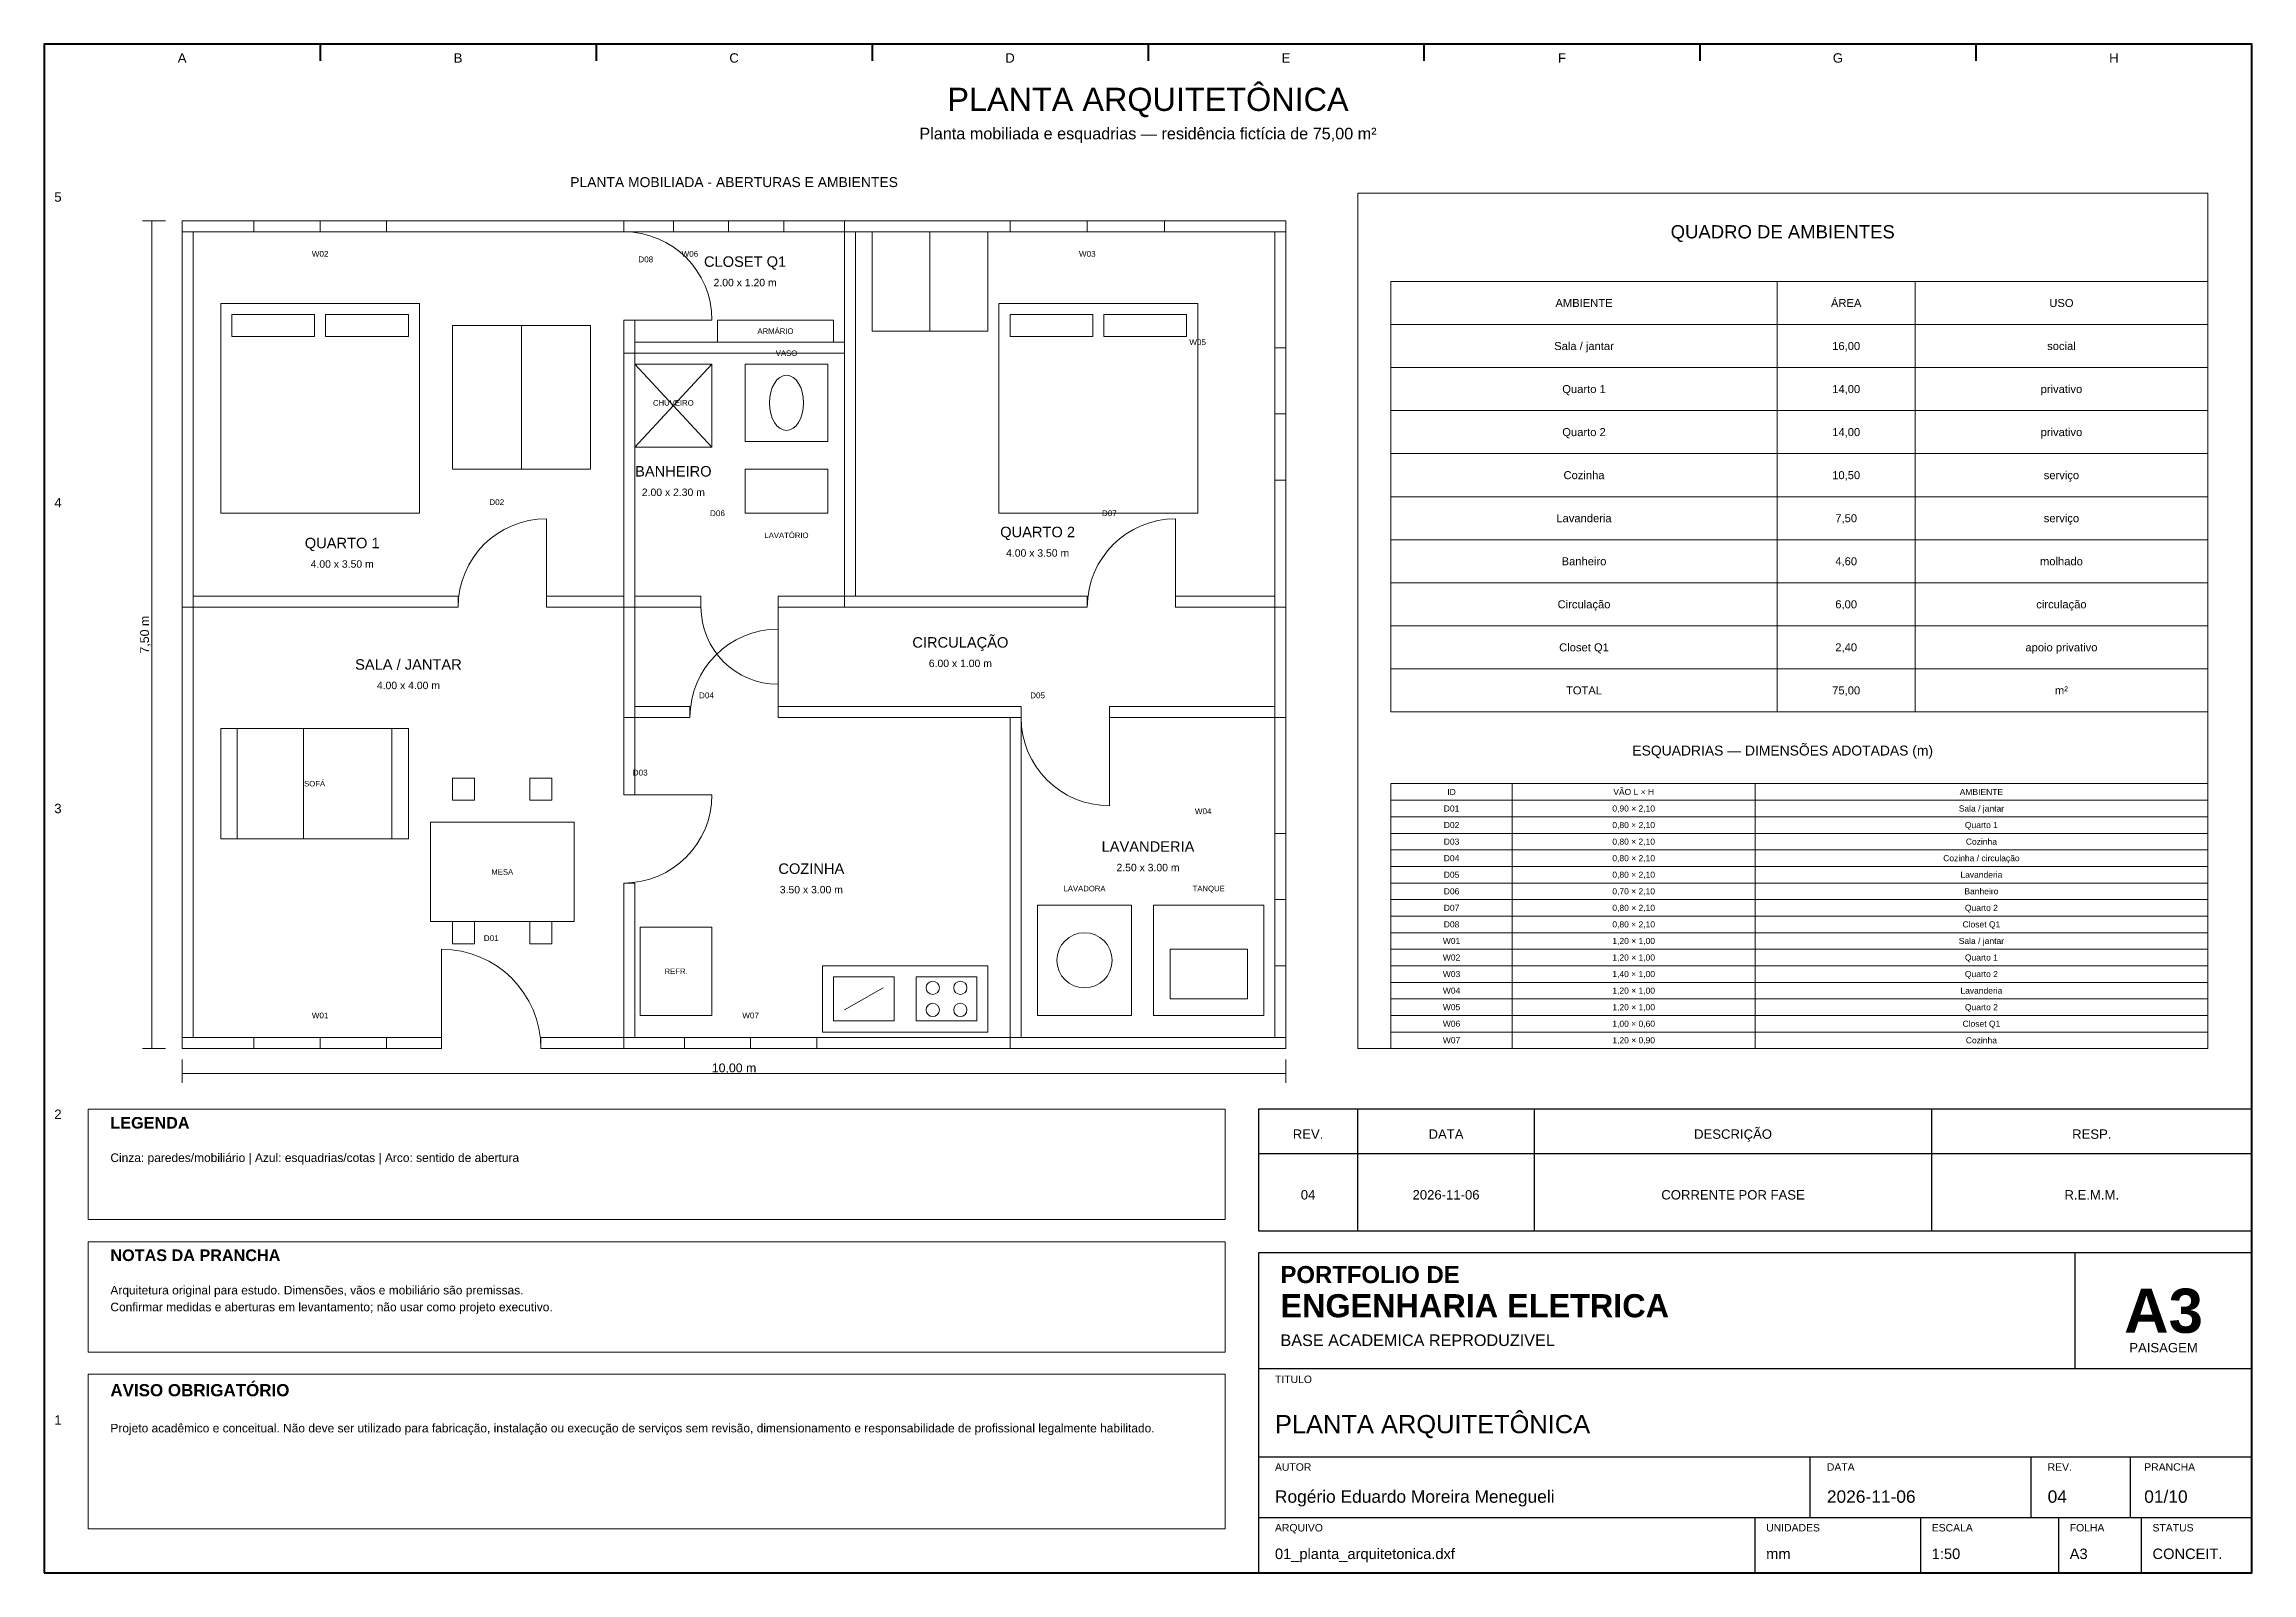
# Model space of a CAD drawing. Header units: millimetres. Extents: x 10 to 410, y 10 to 287.
import ezdxf
from ezdxf.enums import TextEntityAlignment as Align

# ---------------------------------------------------------------- set-up
doc = ezdxf.new("R2010")
doc.units = ezdxf.units.MM
for name, color, linetype, lineweight in [('00_MOLDURA', 7, 'CONTINUOUS', 50), ('01_CARIMBO', 7, 'CONTINUOUS', 25), ('02_TEXTO', 7, 'CONTINUOUS', 18), ('03_COTAS', 152, 'CONTINUOUS', 18), ('11_ARQUITETURA', 253, 'CONTINUOUS', 18), ('12_LEGENDA', 7, 'CONTINUOUS', 18), ('13_NOTAS', 7, 'CONTINUOUS', 18)]:
    doc.layers.add(name, color=color, linetype=linetype, lineweight=lineweight)
doc.styles.add('PORTFOLIO_TEXTO', font='arial.ttf')
doc.styles.add('PORTFOLIO_TITULO', font='arialbd.ttf', dxfattribs={"width": 0.92})

# ---------------------------------------------------------------- blocks, each defined once
blk = doc.blocks.new('CARIMBO_A3')
at = {"layer": '01_CARIMBO'}
for p, q in [((148, 37), (148, 58)), ((0, 37), (180, 37)), ((0, 21), (180, 21)), ((100, 10), (100, 21)), ((140, 10), (140, 21)), ((158, 10), (158, 21)), ((0, 10), (180, 10)), ((90, 0), (90, 10)), ((120, 0), (120, 10)), ((145, 0), (145, 10)), ((160, 0), (160, 10))]:
    blk.add_line(p, q, dxfattribs=at)
blk.add_lwpolyline([(0, 0), (180, 0), (180, 58), (0, 58)], close=True, dxfattribs=at)
at = {"layer": '01_CARIMBO', "style": 'PORTFOLIO_TEXTO'}
for s, p in [('TITULO', (3, 34.4)), ('AUTOR', (3, 18.5)), ('DATA', (103, 18.5)), ('REV.', (143, 18.5)), ('PRANCHA', (160.5, 18.5)), ('ARQUIVO', (3, 7.5)), ('UNIDADES', (92, 7.5)), ('ESCALA', (122, 7.5)), ('FOLHA', (147, 7.5)), ('STATUS', (162, 7.5))]:
    blk.add_text(s, height=1.35, dxfattribs=at).set_placement(p)
at = {"layer": '02_TEXTO'}
for s, height, style, p in [('PORTFOLIO DE', 3.1, 'PORTFOLIO_TITULO', (4, 52.5)), ('ENGENHARIA ELETRICA', 4.2, 'PORTFOLIO_TITULO', (4, 46.3)), ('BASE ACADEMICA REPRODUZIVEL', 2.1, 'PORTFOLIO_TEXTO', (4, 41.1))]:
    blk.add_text(s, height=height, dxfattribs=dict(at, style=style)).set_placement(p)
for s, height, style, p in [('A3', 8, 'PORTFOLIO_TITULO', (164, 47.5)), ('PAISAGEM', 1.7, 'PORTFOLIO_TEXTO', (164, 40.8))]:
    blk.add_text(s, height=height, dxfattribs=dict(at, style=style)).set_placement(p, align=Align.MIDDLE_CENTER)
at = {"layer": '02_TEXTO', "style": 'PORTFOLIO_TEXTO'}
for tag, p, height in [('TITULO', (3, 25.3), 3.3), ('AUTOR', (3, 12.7), 2.25), ('DATA', (103, 12.7), 2.25), ('REVISAO', (143, 12.7), 2.25), ('PRANCHA', (160.5, 12.7), 2.25), ('ARQUIVO', (3, 2.5), 1.9), ('UNIDADES', (92, 2.5), 1.9), ('ESCALA', (122, 2.5), 1.9), ('FOLHA', (147, 2.5), 1.9), ('STATUS', (162, 2.5), 1.9)]:
    blk.add_attdef(tag, p, '', height=height, dxfattribs=at)

msp = doc.modelspace()

# ---------------------------------------------------------------- linework, layer by layer
at = {"layer": '00_MOLDURA'}
for p, q in [((60, 287), (60, 284)), ((110, 287), (110, 284)), ((160, 287), (160, 284)), ((210, 287), (210, 284)), ((260, 287), (260, 284)), ((310, 287), (310, 284)), ((360, 287), (360, 284))]:
    msp.add_line(p, q, dxfattribs=at)
msp.add_lwpolyline([(10, 10), (410, 10), (410, 287), (10, 287)], close=True, dxfattribs=at)
at = {"layer": '01_CARIMBO'}
for p, q in [((248, 72), (248, 94)), ((280, 72), (280, 94)), ((352, 72), (352, 94)), ((230, 86), (410, 86))]:
    msp.add_line(p, q, dxfattribs=at)
msp.add_lwpolyline([(230, 72), (410, 72), (410, 94), (230, 94)], close=True, dxfattribs=at)
at = {"layer": '03_COTAS'}
for p, q in [((27.8, 255), (32, 255)), ((29.5, 105), (29.5, 255)), ((48, 255), (72, 255)), ((48, 253), (72, 253)), ((60, 255), (60, 253)), ((124, 255), (144, 255)), ((124, 253), (144, 253)), ((134, 255), (134, 253)), ((185, 255), (213, 255)), ((185, 253), (213, 253)), ((199, 255), (199, 253)), ((233, 208), (233, 232)), ((235, 208), (235, 232)), ((235, 220), (233, 220)), ((233, 120), (233, 144)), ((235, 120), (235, 144)), ((235, 132), (233, 132)), ((27.8, 105), (32, 105)), ((48, 107), (72, 107)), ((48, 105), (72, 105)), ((60, 105), (60, 107)), ((126, 107), (150, 107)), ((126, 105), (150, 105)), ((138, 105), (138, 107)), ((35, 98.8), (35, 103)), ((35, 100.5), (235, 100.5)), ((235, 98.8), (235, 103))]:
    msp.add_line(p, q, dxfattribs=at)
at = {"layer": '11_ARQUITETURA'}
for p, q in [((35, 255), (48, 255)), ((35, 105), (35, 255)), ((35, 253), (48, 253)), ((37, 107), (37, 253)), ((48, 255), (48, 253)), ((72, 255), (124, 255)), ((72, 255), (72, 253)), ((72, 253), (124, 253)), ((115, 253), (115, 255)), ((115, 253), (117, 253)), ((124, 255), (124, 253)), ((144, 255), (185, 255)), ((144, 255), (144, 253)), ((144, 253), (185, 253)), ((155, 185), (155, 255)), ((157, 187), (157, 253)), ((170.5, 235), (170.5, 253)), ((185, 255), (185, 253)), ((213, 255), (235, 255)), ((213, 255), (213, 253)), ((213, 253), (235, 253)), ((233, 232), (233, 253)), ((235, 232), (235, 255)), ((96.5, 210), (96.5, 236)), ((115, 151), (115, 237)), ((115, 237), (131, 237)), ((115, 237), (117, 237)), ((117, 151), (117, 237)), ((117, 233), (155, 233)), ((235, 232), (233, 232)), ((115, 231), (155, 231)), ((117, 214), (131, 229)), ((117, 229), (131, 214)), ((233, 144), (233, 208)), ((235, 208), (233, 208)), ((235, 144), (235, 208)), ((101, 185), (101, 201)), ((215, 185), (215, 201)), ((35, 185), (85, 185)), ((37, 187), (85, 187)), ((85, 185), (85, 187)), ((101, 187), (115, 187)), ((101, 185), (101, 187)), ((101, 185), (115, 185)), ((115, 185), (129, 185)), ((117, 187), (129, 187)), ((129, 185), (129, 187)), ((143, 187), (199, 187)), ((143, 185), (143, 187)), ((143, 185), (199, 185)), ((143, 185), (143, 171)), ((199, 185), (199, 187)), ((215, 187), (233, 187)), ((215, 185), (215, 187)), ((215, 185), (235, 185)), ((143, 165), (143, 181)), ((115, 165), (127, 165)), ((117, 167), (127, 167)), ((127, 165), (127, 167)), ((143, 167), (187, 167)), ((143, 165), (143, 167)), ((143, 165), (187, 165)), ((185, 105), (185, 165)), ((187, 165), (187, 167)), ((187, 107), (187, 165)), ((203, 167), (233, 167)), ((203, 165), (203, 167)), ((203, 165), (235, 165)), ((203, 165), (203, 149)), ((45, 143), (45, 163)), ((57, 143), (57, 163)), ((73, 143), (73, 163)), ((115, 151), (131, 151)), ((115, 151), (117, 151)), ((235, 144), (233, 144)), ((115, 105), (115, 135)), ((115, 135), (117, 135)), ((117, 107), (117, 135)), ((82, 105), (82, 123)), ((233, 107), (233, 120)), ((235, 120), (233, 120)), ((235, 105), (235, 120)), ((155, 112), (162, 116)), ((35, 107), (48, 107)), ((35, 105), (48, 105)), ((48, 105), (48, 107)), ((72, 107), (82, 107)), ((72, 105), (72, 107)), ((72, 105), (82, 105)), ((82, 105), (82, 107)), ((100, 107), (126, 107)), ((100, 105), (100, 107)), ((100, 105), (126, 105)), ((126, 105), (126, 107)), ((150, 107), (235, 107)), ((150, 105), (150, 107)), ((150, 105), (235, 105))]:
    msp.add_line(p, q, dxfattribs=at)
for points in [[(160, 235), (181, 235), (181, 253), (160, 253)], [(42, 202), (78, 202), (78, 240), (42, 240)], [(183, 202), (219, 202), (219, 240), (183, 240)], [(44, 234), (59, 234), (59, 238), (44, 238)], [(61, 234), (76, 234), (76, 238), (61, 238)], [(84, 210), (109, 210), (109, 236), (84, 236)], [(132, 233), (153, 233), (153, 237), (132, 237)], [(185, 234), (200, 234), (200, 238), (185, 238)], [(202, 234), (217, 234), (217, 238), (202, 238)], [(117, 214), (131, 214), (131, 229), (117, 229)], [(137, 215), (152, 215), (152, 229), (137, 229)], [(137, 202), (152, 202), (152, 210), (137, 210)], [(42, 143), (76, 143), (76, 163), (42, 163)], [(84, 150), (88, 150), (88, 154), (84, 154)], [(98, 150), (102, 150), (102, 154), (98, 154)], [(80, 128), (106, 128), (106, 146), (80, 146)], [(84, 124), (88, 124), (88, 128), (84, 128)], [(98, 124), (102, 124), (102, 128), (98, 128)], [(190, 111), (207, 111), (207, 131), (190, 131)], [(211, 111), (231, 111), (231, 131), (211, 131)], [(118, 111), (131, 111), (131, 127), (118, 127)], [(151, 108), (181, 108), (181, 120), (151, 120)], [(214, 114), (228, 114), (228, 123), (214, 123)], [(153, 110), (164, 110), (164, 118), (153, 118)], [(168, 110), (179, 110), (179, 118), (168, 118)]]:
    msp.add_lwpolyline(points, close=True, dxfattribs=at)
for centre, radius in [((198.5, 121), 5), ((171, 116), 1.2), ((176, 116), 1.2), ((171, 112), 1.2), ((176, 112), 1.2)]:
    msp.add_circle(centre, radius, dxfattribs=at)
for centre, radius, start, end in [((115, 237), 16, 0, 90), ((101, 185), 16, 90, 180), ((215, 185), 16, 90, 180), ((143, 185), 14, 180, 270), ((143, 165), 16, 90, 180), ((203, 165), 16, 180, 270), ((115, 151), 16, -90, 0), ((82, 105), 18, 0, 90)]:
    msp.add_arc(centre, radius, start, end, dxfattribs=at)
msp.add_ellipse((144.5, 222), major_axis=(0, 5), ratio=0.62, dxfattribs=at)
at = {"layer": '12_LEGENDA'}
for p, q in [((324, 166), (324, 244)), ((349, 166), (349, 244)), ((254, 236.2), (402, 236.2)), ((254, 228.4), (402, 228.4)), ((254, 220.6), (402, 220.6)), ((254, 212.8), (402, 212.8)), ((254, 205), (402, 205)), ((254, 197.2), (402, 197.2)), ((254, 189.4), (402, 189.4)), ((254, 181.6), (402, 181.6)), ((254, 173.8), (402, 173.8)), ((276, 105), (276, 153)), ((320, 105), (320, 153)), ((254, 150), (402, 150)), ((254, 147), (402, 147)), ((254, 144), (402, 144)), ((254, 141), (402, 141)), ((254, 138), (402, 138)), ((254, 135), (402, 135)), ((254, 132), (402, 132)), ((254, 129), (402, 129)), ((254, 126), (402, 126)), ((254, 123), (402, 123)), ((254, 120), (402, 120)), ((254, 117), (402, 117)), ((254, 114), (402, 114)), ((254, 111), (402, 111)), ((254, 108), (402, 108))]:
    msp.add_line(p, q, dxfattribs=at)
for points in [[(248, 105), (402, 105), (402, 260), (248, 260)], [(254, 166), (402, 166), (402, 244), (254, 244)], [(254, 105), (402, 105), (402, 153), (254, 153)], [(18, 74), (224, 74), (224, 94), (18, 94)]]:
    msp.add_lwpolyline(points, close=True, dxfattribs=at)
at = {"layer": '13_NOTAS'}
for points in [[(18, 50), (224, 50), (224, 70), (18, 70)], [(18, 18), (224, 18), (224, 46), (18, 46)]]:
    msp.add_lwpolyline(points, close=True, dxfattribs=at)

# ---------------------------------------------------------------- block references
at = {"layer": '01_CARIMBO'}
msp.add_blockref('CARIMBO_A3', (230, 10), dxfattribs=at).add_auto_attribs({'TITULO': 'PLANTA ARQUITETÔNICA', 'AUTOR': 'Rogério Eduardo Moreira Menegueli', 'DATA': '2026-11-06', 'REVISAO': '04', 'PRANCHA': '01/10', 'ARQUIVO': '01_planta_arquitetonica.dxf', 'UNIDADES': 'mm', 'ESCALA': '1:50', 'FOLHA': 'A3', 'STATUS': 'CONCEIT.'})

# ---------------------------------------------------------------- texts
at = {"layer": '00_MOLDURA', "style": 'PORTFOLIO_TEXTO'}
for s, p in [('A', (35, 284.5)), ('B', (85, 284.5)), ('C', (135, 284.5)), ('D', (185, 284.5)), ('E', (235, 284.5)), ('F', (285, 284.5)), ('G', (335, 284.5)), ('H', (385, 284.5)), ('5', (12.5, 259.3)), ('4', (12.5, 203.9)), ('3', (12.5, 148.5)), ('2', (12.5, 93.1)), ('1', (12.5, 37.7))]:
    msp.add_text(s, height=1.7, dxfattribs=at).set_placement(p, align=Align.MIDDLE_CENTER)
at = {"layer": '01_CARIMBO', "style": 'PORTFOLIO_TEXTO'}
for s, p in [('REV.', (239, 89.5)), ('DATA', (264, 89.5)), ('DESCRIÇÃO', (316, 89.5)), ('RESP.', (381, 89.5))]:
    msp.add_text(s, height=1.7, dxfattribs=at).set_placement(p, align=Align.MIDDLE_CENTER)
at = {"layer": '02_TEXTO', "style": 'PORTFOLIO_TEXTO'}
for s, height, p in [('PLANTA ARQUITETÔNICA', 4.2, (210, 277)), ('Planta mobiliada e esquadrias — residência fictícia de 75,00 m²', 2.1, (210, 270.8)), ('PLANTA MOBILIADA - ABERTURAS E AMBIENTES', 1.8, (135, 262)), ('CLOSET Q1', 1.9, (137, 247.6)), ('2.00 x 1.20 m', 1.35, (137, 243.8)), ('ARMÁRIO', 1, (142.5, 235)), ('VASO', 1, (144.5, 231)), ('CHUVEIRO', 1, (124, 222)), ('BANHEIRO', 1.9, (124, 209.6)), ('2.00 x 2.30 m', 1.35, (124, 205.8)), ('QUARTO 1', 1.9, (64, 196.6)), ('LAVATÓRIO', 1, (144.5, 198)), ('QUARTO 2', 1.9, (190, 198.6)), ('4.00 x 3.50 m', 1.35, (64, 192.8)), ('4.00 x 3.50 m', 1.35, (190, 194.8)), ('CIRCULAÇÃO', 1.9, (176, 178.6)), ('SALA / JANTAR', 1.9, (76, 174.6)), ('6.00 x 1.00 m', 1.35, (176, 174.8)), ('4.00 x 4.00 m', 1.35, (76, 170.8)), ('SOFÁ', 1, (59, 153)), ('LAVANDERIA', 1.9, (210, 141.6)), ('MESA', 1, (93, 137)), ('COZINHA', 1.9, (149, 137.6)), ('2.50 x 3.00 m', 1.35, (210, 137.8)), ('3.50 x 3.00 m', 1.35, (149, 133.8)), ('LAVADORA', 1, (198.5, 134)), ('TANQUE', 1, (221, 134)), ('REFR.', 1, (124.5, 119)), ('04', 1.7, (239, 78.5)), ('2026-11-06', 1.7, (264, 78.5)), ('CORRENTE POR FASE', 1.7, (316, 78.5)), ('R.E.M.M.', 1.7, (381, 78.5))]:
    msp.add_text(s, height=height, dxfattribs=at).set_placement(p, align=Align.MIDDLE_CENTER)
at = {"layer": '03_COTAS', "style": 'PORTFOLIO_TEXTO'}
for s, height, p in [('W02', 1.05, (60, 249)), ('D08', 1.05, (119, 248)), ('W06', 1.05, (127, 249)), ('W03', 1.05, (199, 249)), ('W05', 1.05, (219, 233)), ('D02', 1.05, (92, 204)), ('D06', 1.05, (132, 202)), ('D07', 1.05, (203, 202)), ('D04', 1.05, (130, 169)), ('D05', 1.05, (190, 169)), ('D03', 1.05, (118, 155)), ('W04', 1.05, (220, 148)), ('D01', 1.05, (91, 125)), ('W01', 1.05, (60, 111)), ('W07', 1.05, (138, 111)), ('10,00 m', 1.6, (135, 101.5))]:
    msp.add_text(s, height=height, dxfattribs=at).set_placement(p, align=Align.MIDDLE_CENTER)
msp.add_text('7,50 m', height=1.6, rotation=90, dxfattribs=at).set_placement((28.2, 180), align=Align.MIDDLE_CENTER)
at = {"layer": '12_LEGENDA', "style": 'PORTFOLIO_TEXTO'}
for s, height, p in [('QUADRO DE AMBIENTES', 2.4, (325, 253)), ('AMBIENTE', 1.45, (289, 240.1)), ('ÁREA', 1.45, (336.5, 240.1)), ('USO', 1.45, (375.5, 240.1)), ('Sala / jantar', 1.45, (289, 232.3)), ('16,00', 1.45, (336.5, 232.3)), ('social', 1.45, (375.5, 232.3)), ('Quarto 1', 1.45, (289, 224.5)), ('14,00', 1.45, (336.5, 224.5)), ('privativo', 1.45, (375.5, 224.5)), ('Quarto 2', 1.45, (289, 216.7)), ('14,00', 1.45, (336.5, 216.7)), ('privativo', 1.45, (375.5, 216.7)), ('Cozinha', 1.45, (289, 208.9)), ('10,50', 1.45, (336.5, 208.9)), ('serviço', 1.45, (375.5, 208.9)), ('Lavanderia', 1.45, (289, 201.1)), ('7,50', 1.45, (336.5, 201.1)), ('serviço', 1.45, (375.5, 201.1)), ('Banheiro', 1.45, (289, 193.3)), ('4,60', 1.45, (336.5, 193.3)), ('molhado', 1.45, (375.5, 193.3)), ('Circulação', 1.45, (289, 185.5)), ('6,00', 1.45, (336.5, 185.5)), ('circulação', 1.45, (375.5, 185.5)), ('Closet Q1', 1.45, (289, 177.7)), ('2,40', 1.45, (336.5, 177.7)), ('apoio privativo', 1.45, (375.5, 177.7)), ('TOTAL', 1.45, (289, 169.9)), ('75,00', 1.45, (336.5, 169.9)), ('m²', 1.45, (375.5, 169.9)), ('ESQUADRIAS — DIMENSÕES ADOTADAS (m)', 1.8, (325, 159)), ('ID', 1.1, (265, 151.5)), ('VÃO L × H', 1.1, (298, 151.5)), ('AMBIENTE', 1.1, (361, 151.5)), ('D01', 1.1, (265, 148.5)), ('0,90 × 2,10', 1.1, (298, 148.5)), ('Sala / jantar', 1.1, (361, 148.5)), ('D02', 1.1, (265, 145.5)), ('0,80 × 2,10', 1.1, (298, 145.5)), ('Quarto 1', 1.1, (361, 145.5)), ('D03', 1.1, (265, 142.5)), ('D04', 1.1, (265, 139.5)), ('0,80 × 2,10', 1.1, (298, 142.5)), ('0,80 × 2,10', 1.1, (298, 139.5)), ('Cozinha / circulação', 1.1, (361, 139.5)), ('Cozinha', 1.1, (361, 142.5)), ('D05', 1.1, (265, 136.5)), ('0,80 × 2,10', 1.1, (298, 136.5)), ('Lavanderia', 1.1, (361, 136.5)), ('D06', 1.1, (265, 133.5)), ('0,70 × 2,10', 1.1, (298, 133.5)), ('Banheiro', 1.1, (361, 133.5)), ('D07', 1.1, (265, 130.5)), ('D08', 1.1, (265, 127.5)), ('0,80 × 2,10', 1.1, (298, 130.5)), ('0,80 × 2,10', 1.1, (298, 127.5)), ('Closet Q1', 1.1, (361, 127.5)), ('Quarto 2', 1.1, (361, 130.5)), ('W01', 1.1, (265, 124.5)), ('1,20 × 1,00', 1.1, (298, 124.5)), ('Sala / jantar', 1.1, (361, 124.5)), ('W02', 1.1, (265, 121.5)), ('1,20 × 1,00', 1.1, (298, 121.5)), ('Quarto 1', 1.1, (361, 121.5)), ('W03', 1.1, (265, 118.5)), ('W04', 1.1, (265, 115.5)), ('1,40 × 1,00', 1.1, (298, 118.5)), ('1,20 × 1,00', 1.1, (298, 115.5)), ('Lavanderia', 1.1, (361, 115.5)), ('Quarto 2', 1.1, (361, 118.5)), ('W05', 1.1, (265, 112.5)), ('1,20 × 1,00', 1.1, (298, 112.5)), ('Quarto 2', 1.1, (361, 112.5)), ('W06', 1.1, (265, 109.5)), ('1,00 × 0,60', 1.1, (298, 109.5)), ('Closet Q1', 1.1, (361, 109.5)), ('W07', 1.1, (265, 106.5)), ('1,20 × 0,90', 1.1, (298, 106.5)), ('Cozinha', 1.1, (361, 106.5))]:
    msp.add_text(s, height=height, dxfattribs=at).set_placement(p, align=Align.MIDDLE_CENTER)
at = {"layer": '12_LEGENDA', "style": 'PORTFOLIO_TITULO'}
msp.add_text('LEGENDA', height=2.1, dxfattribs=at).set_placement((22, 90.5))
at = {"layer": '12_LEGENDA', "insert": (22, 86), "char_height": 1.55, "width": 198, "attachment_point": 1, "line_spacing_factor": 1.18, "style": 'PORTFOLIO_TEXTO'}
msp.add_mtext('Cinza: paredes/mobiliário | Azul: esquadrias/cotas | Arco: sentido de abertura', dxfattribs=at)
at = {"layer": '13_NOTAS', "style": 'PORTFOLIO_TITULO'}
for s, height, p in [('NOTAS DA PRANCHA', 2.1, (22, 66.5)), ('AVISO OBRIGATÓRIO', 2.2, (22, 42))]:
    msp.add_text(s, height=height, dxfattribs=at).set_placement(p)
at = {"layer": '13_NOTAS', "char_height": 1.55, "width": 198, "attachment_point": 1, "line_spacing_factor": 1.18, "style": 'PORTFOLIO_TEXTO'}
for s, insert in [('Arquitetura original para estudo. Dimensões, vãos e mobiliário são premissas.\\PConfirmar medidas e aberturas em levantamento; não usar como projeto executivo.', (22, 62)), ('Projeto acadêmico e conceitual. Não deve ser utilizado para fabricação, instalação ou execução de serviços sem revisão, dimensionamento e responsabilidade de profissional legalmente habilitado.', (22, 37))]:
    msp.add_mtext(s, dxfattribs=dict(at, insert=insert))

doc.saveas('drawing.dxf')
